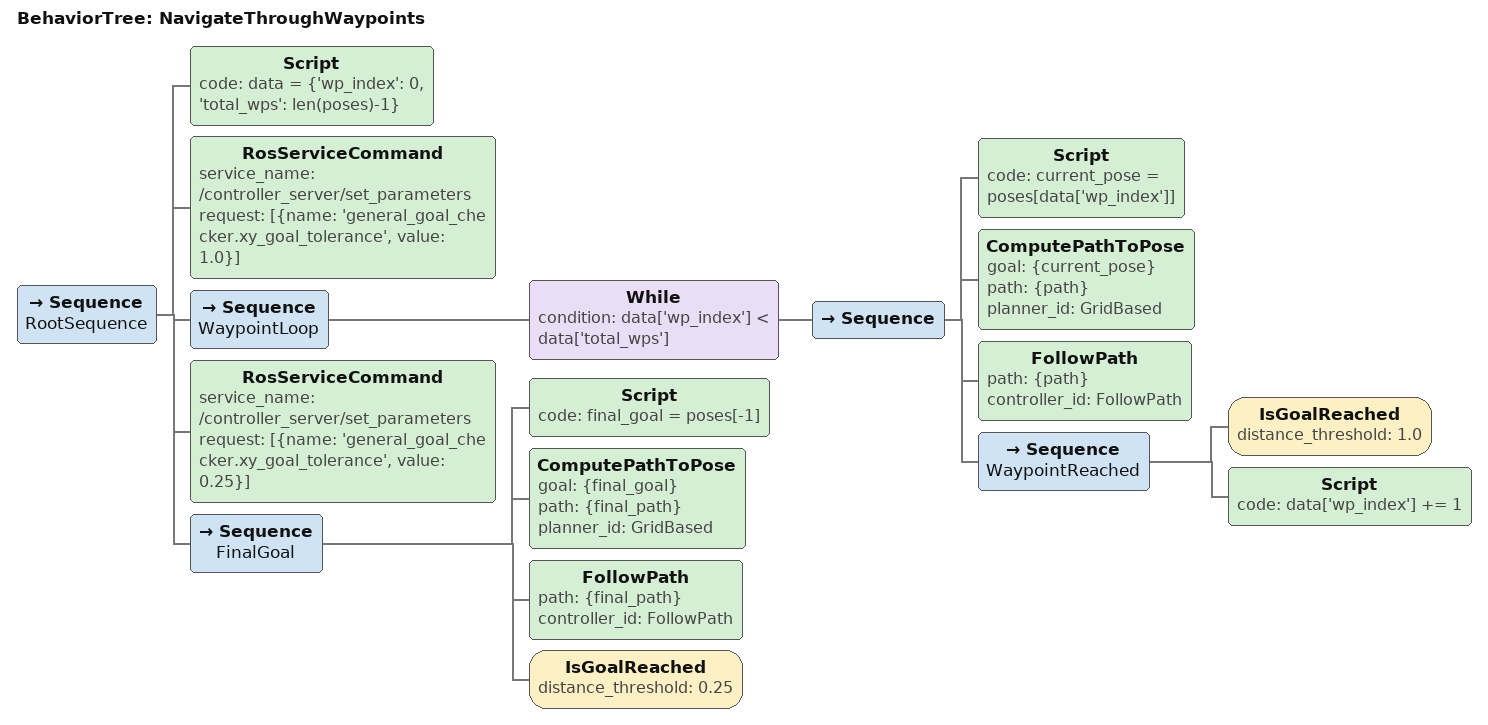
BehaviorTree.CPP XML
<?xml version="1.0"?>
<root main_tree_to_execute="NavigateThroughWaypoints">
  <BehaviorTree ID="NavigateThroughWaypoints">
    <!--
      自定义多途径点导航树
      优点：可以灵活控制每个途径点的容差
      输入：poses（PoseStamped 数组），waypoint_tolerance，final_goal_tolerance
    -->
    <Sequence name="RootSequence">
      <!-- 第一步：初始化 -->
      <Script code=" data = {'wp_index': 0, 'total_wps': len(poses)-1} " />

      <!-- 第二步：设置途径点容差（宽松） -->
      <RosServiceCommand
        service_name="/controller_server/set_parameters"
        request="[{name: 'general_goal_checker.xy_goal_tolerance', value: 1.0}]"/>

      <!-- 第三步：循环处理每个途径点（除了最后一个） -->
      <Sequence name="WaypointLoop">
        <While condition="data['wp_index'] &lt; data['total_wps']">
          <Sequence>
            <!-- 当前途径点 -->
            <Script code=" current_pose = poses[data['wp_index']] " />

            <!-- 计算到当前途径点的路径 -->
            <ComputePathToPose
              goal="{current_pose}"
              path="{path}"
              planner_id="GridBased"/>

            <!-- 执行路径跟随 -->
            <FollowPath
              path="{path}"
              controller_id="FollowPath"/>

            <!-- 检查是否到达目标（此时容差为 1.0m） -->
            <Sequence name="WaypointReached">
              <IsGoalReached distance_threshold="1.0"/>
              <!-- 更新索引 -->
              <Script code=" data['wp_index'] += 1 " />
            </Sequence>
          </Sequence>
        </While>
      </Sequence>

      <!-- 第四步：设置最终目标容差（严格） -->
      <RosServiceCommand
        service_name="/controller_server/set_parameters"
        request="[{name: 'general_goal_checker.xy_goal_tolerance', value: 0.25}]"/>

      <!-- 第五步：导航到最终目标 -->
      <Sequence name="FinalGoal">
        <!-- 最后一个位置（最终目标） -->
        <Script code=" final_goal = poses[-1] " />

        <!-- 计算到最终目标的路径 -->
        <ComputePathToPose
          goal="{final_goal}"
          path="{final_path}"
          planner_id="GridBased"/>

        <!-- 执行路径跟随 -->
        <FollowPath
          path="{final_path}"
          controller_id="FollowPath"/>

        <!-- 检查是否到达最终目标 -->
        <IsGoalReached distance_threshold="0.25"/>
      </Sequence>
    </Sequence>
  </BehaviorTree>
</root>
